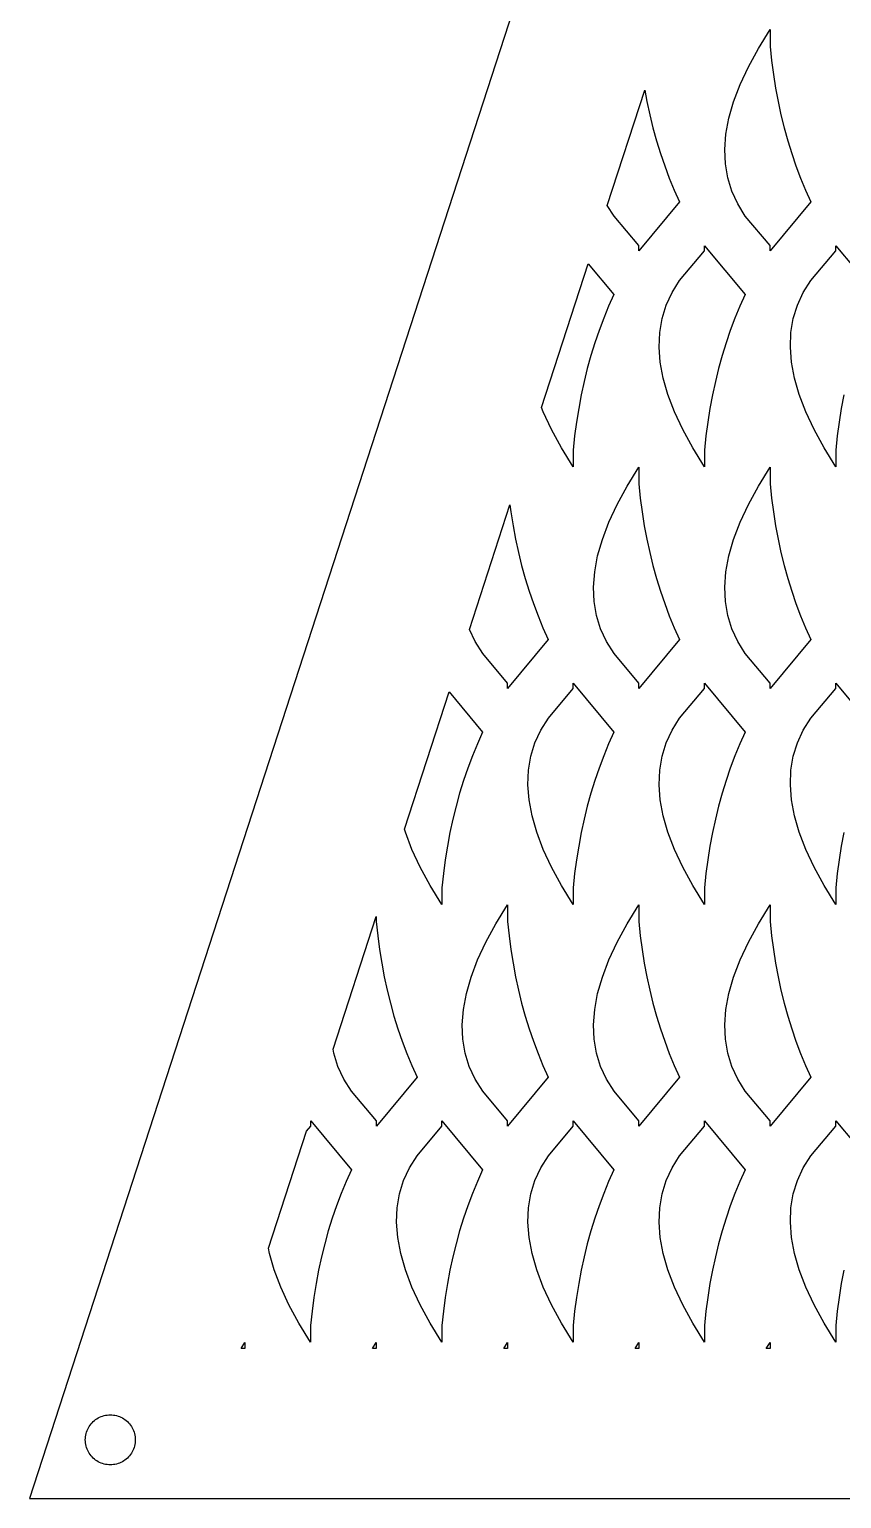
# Model space of a CAD drawing. Header units: metres. Extents: x -75 to 75, y 0 to 231.
# Drawn here: x -75 to -10, y 0 to 117.5 of the extents above; entities that cross this region are included whole.
import ezdxf

# ---------------------------------------------------------------- set-up
doc = ezdxf.new("R2010")
doc.units = ezdxf.units.M

msp = doc.modelspace()

# ---------------------------------------------------------------- linework, layer by layer
for p, q in [((0, 230.826), (-75, 0)), ((-16.6893, 115.975), (-15.7536, 117.489)), ((-15.7536, 117.489), (-15.7536, 116.143)), ((-17.4904, 114.502), (-16.6893, 115.975)), ((-15.7536, 116.143), (-15.6356, 115.016)), ((-18.1499, 113.081), (-17.4904, 114.502)), ((-15.6356, 115.016), (-15.4893, 113.904)), ((-18.6691, 111.711), (-18.1499, 113.081)), ((-15.4893, 113.904), (-15.3146, 112.809)), ((-15.3146, 112.809), (-15.1128, 111.731)), ((-28.7763, 103.429), (-25.7832, 112.641)), ((-25.7832, 112.641), (-25.6129, 111.731)), ((-25.6129, 111.731), (-25.3832, 110.669)), ((-19.0466, 110.391), (-18.6691, 111.711)), ((-15.1128, 111.731), (-14.8831, 110.669)), ((-25.3832, 110.669), (-25.1253, 109.624)), ((-14.8831, 110.669), (-14.6252, 109.624)), ((-25.1253, 109.624), (-24.8396, 108.594)), ((-19.2822, 109.122), (-19.0466, 110.391)), ((-14.6252, 109.624), (-14.3394, 108.594)), ((-24.8396, 108.594), (-24.5261, 107.581)), ((-19.3772, 107.904), (-19.2822, 109.122)), ((-14.3394, 108.594), (-14.026, 107.581)), ((-24.5261, 107.581), (-24.1843, 106.584)), ((-19.3324, 106.737), (-19.3772, 107.904)), ((-14.026, 107.581), (-13.6842, 106.584)), ((-24.1843, 106.584), (-23.8152, 105.604)), ((-19.1449, 105.621), (-19.3324, 106.737)), ((-13.6842, 106.584), (-13.3151, 105.604)), ((-23.8152, 105.604), (-23.4179, 104.641)), ((-23.4179, 104.641), (-22.9933, 103.696)), ((-18.8165, 104.555), (-19.1449, 105.621)), ((-13.3151, 105.604), (-12.9178, 104.641)), ((-12.9178, 104.641), (-12.4932, 103.696)), ((-28.2367, 102.576), (-28.7763, 103.429)), ((-22.9933, 103.696), (-26.2463, 99.7981)), ((-18.3465, 103.54), (-18.8165, 104.555)), ((-17.7366, 102.576), (-18.3465, 103.54)), ((-12.4932, 103.696), (-15.7462, 99.7981)), ((-26.2463, 100.213), (-28.2367, 102.576)), ((-15.7462, 100.213), (-17.7366, 102.576)), ((-26.2463, 99.7981), (-26.2463, 100.213)), ((-20.9965, 99.7869), (-20.9965, 100.202)), ((-20.9965, 100.202), (-17.7435, 96.3043)), ((-15.7462, 99.7981), (-15.7462, 100.213)), ((-10.4964, 99.7869), (-10.4964, 100.202)), ((-10.4964, 100.202), (-7.24342, 96.3043)), ((-34.0297, 87.2607), (-30.2932, 98.7604)), ((-30.2932, 98.7604), (-28.2436, 96.3043)), ((-22.9864, 97.4237), (-20.9965, 99.7869)), ((-12.4863, 97.4237), (-10.4964, 99.7869)), ((-24.0668, 95.4456), (-23.5968, 96.4592)), ((-23.5968, 96.4592), (-22.9864, 97.4237)), ((-13.5667, 95.4456), (-13.0967, 96.4592)), ((-13.0967, 96.4592), (-12.4863, 97.4237)), ((-28.6677, 95.3596), (-29.065, 94.3961)), ((-28.2436, 96.3043), (-28.6677, 95.3596)), ((-24.3947, 94.3801), (-24.0668, 95.4456)), ((-18.1676, 95.3596), (-18.5649, 94.3961)), ((-17.7435, 96.3043), (-18.1676, 95.3596)), ((-13.8946, 94.3801), (-13.5667, 95.4456)), ((-29.065, 94.3961), (-29.4341, 93.4161)), ((-24.5821, 93.2634), (-24.3947, 94.3801)), ((-18.5649, 94.3961), (-18.9339, 93.4161)), ((-14.082, 93.2634), (-13.8946, 94.3801)), ((-29.4341, 93.4161), (-29.7758, 92.4196)), ((-24.6275, 92.0959), (-24.5821, 93.2634)), ((-18.9339, 93.4161), (-19.2757, 92.4196)), ((-14.1274, 92.0959), (-14.082, 93.2634)), ((-29.7758, 92.4196), (-30.0893, 91.407)), ((-24.533, 90.8783), (-24.6275, 92.0959)), ((-19.2757, 92.4196), (-19.5892, 91.407)), ((-14.0329, 90.8783), (-14.1274, 92.0959)), ((-30.0893, 91.407), (-30.3751, 90.3768)), ((-24.297, 89.6094), (-24.533, 90.8783)), ((-19.5892, 91.407), (-19.875, 90.3768)), ((-13.7968, 89.6094), (-14.0329, 90.8783)), ((-30.633, 89.3317), (-30.8627, 88.2694)), ((-30.3751, 90.3768), (-30.633, 89.3317)), ((-23.9194, 88.2892), (-24.297, 89.6094)), ((-20.1329, 89.3317), (-20.3625, 88.2694)), ((-19.875, 90.3768), (-20.1329, 89.3317)), ((-13.4193, 88.2892), (-13.7968, 89.6094)), ((-30.8627, 88.2694), (-31.0645, 87.1912)), ((-23.4003, 86.9193), (-23.9194, 88.2892)), ((-20.3625, 88.2694), (-20.5644, 87.1912)), ((-12.9002, 86.9193), (-13.4193, 88.2892)), ((-9.86244, 88.2694), (-10.0643, 87.1912)), ((-33.9004, 86.9193), (-34.0297, 87.2607)), ((-31.0645, 87.1912), (-31.2386, 86.0963)), ((-20.5644, 87.1912), (-20.7385, 86.0963)), ((-10.0643, 87.1912), (-10.2384, 86.0963)), ((-33.2408, 85.4977), (-33.9004, 86.9193)), ((-31.2386, 86.0963), (-31.385, 84.9855)), ((-22.7407, 85.4977), (-23.4003, 86.9193)), ((-20.7385, 86.0963), (-20.8849, 84.9855)), ((-12.2406, 85.4977), (-12.9002, 86.9193)), ((-10.2384, 86.0963), (-10.3848, 84.9855)), ((-32.4397, 84.0253), (-33.2408, 85.4977)), ((-31.385, 84.9855), (-31.5035, 83.857)), ((-21.9396, 84.0253), (-22.7407, 85.4977)), ((-20.8849, 84.9855), (-21.0034, 83.857)), ((-11.4395, 84.0253), (-12.2406, 85.4977)), ((-10.3848, 84.9855), (-10.5033, 83.857)), ((-31.5035, 82.5117), (-32.4397, 84.0253)), ((-31.5035, 83.857), (-31.5035, 82.5117)), ((-21.0034, 82.5117), (-21.9396, 84.0253)), ((-21.0034, 83.857), (-21.0034, 82.5117)), ((-10.5033, 82.5117), (-11.4395, 84.0253)), ((-10.5033, 83.857), (-10.5033, 82.5117)), ((-27.1894, 80.9747), (-26.2537, 82.4888)), ((-26.2537, 82.4888), (-26.2537, 81.1435)), ((-16.6893, 80.9747), (-15.7536, 82.4888)), ((-15.7536, 82.4888), (-15.7536, 81.1435)), ((-26.2537, 81.1435), (-26.1357, 80.0156)), ((-15.7536, 81.1435), (-15.6356, 80.0156)), ((-27.9905, 79.5023), (-27.1894, 80.9747)), ((-26.1357, 80.0156), (-25.9894, 78.9042)), ((-17.4904, 79.5023), (-16.6893, 80.9747)), ((-15.6356, 80.0156), (-15.4893, 78.9042)), ((-39.7967, 69.5118), (-36.5632, 79.4636)), ((-36.5632, 79.4636), (-36.4895, 78.9042)), ((-36.4895, 78.9042), (-36.3148, 77.8094)), ((-28.6501, 78.0807), (-27.9905, 79.5023)), ((-25.9894, 78.9042), (-25.8147, 77.8094)), ((-18.1499, 78.0807), (-17.4904, 79.5023)), ((-15.4893, 78.9042), (-15.3146, 77.8094)), ((-36.3148, 77.8094), (-36.113, 76.7311)), ((-29.1692, 76.7108), (-28.6501, 78.0807)), ((-25.8147, 77.8094), (-25.6129, 76.7311)), ((-18.6691, 76.7108), (-18.1499, 78.0807)), ((-15.3146, 77.8094), (-15.1128, 76.7311)), ((-36.113, 76.7311), (-35.8833, 75.6689)), ((-29.5467, 75.3912), (-29.1692, 76.7108)), ((-25.6129, 76.7311), (-25.3832, 75.6689)), ((-19.0466, 75.3912), (-18.6691, 76.7108)), ((-15.1128, 76.7311), (-14.8831, 75.6689)), ((-35.8833, 75.6689), (-35.6254, 74.6237)), ((-29.7823, 74.1217), (-29.5467, 75.3912)), ((-25.3832, 75.6689), (-25.1253, 74.6237)), ((-19.2822, 74.1217), (-19.0466, 75.3912)), ((-14.8831, 75.6689), (-14.6252, 74.6237)), ((-35.6254, 74.6237), (-35.3397, 73.5941)), ((-29.8773, 72.9035), (-29.7823, 74.1217)), ((-25.1253, 74.6237), (-24.8396, 73.5941)), ((-19.3772, 72.9035), (-19.2822, 74.1217)), ((-14.6252, 74.6237), (-14.3394, 73.5941)), ((-35.3397, 73.5941), (-35.0262, 72.5809)), ((-29.8325, 71.7371), (-29.8773, 72.9035)), ((-24.8396, 73.5941), (-24.5261, 72.5809)), ((-19.3324, 71.7371), (-19.3772, 72.9035)), ((-14.3394, 73.5941), (-14.026, 72.5809)), ((-35.0262, 72.5809), (-34.6844, 71.5844)), ((-29.645, 70.6215), (-29.8325, 71.7371)), ((-24.5261, 72.5809), (-24.1843, 71.5844)), ((-19.1449, 70.6215), (-19.3324, 71.7371)), ((-14.026, 72.5809), (-13.6842, 71.5844)), ((-34.6844, 71.5844), (-34.3153, 70.6044)), ((-34.3153, 70.6044), (-33.918, 69.641)), ((-29.3166, 69.555), (-29.645, 70.6215)), ((-24.1843, 71.5844), (-23.8152, 70.6044)), ((-23.8152, 70.6044), (-23.4179, 69.641)), ((-18.8165, 69.555), (-19.1449, 70.6215)), ((-13.6842, 71.5844), (-13.3151, 70.6044)), ((-13.3151, 70.6044), (-12.9178, 69.641)), ((-39.3467, 68.5403), (-39.7967, 69.5118)), ((-33.918, 69.641), (-33.4934, 68.6957)), ((-28.8466, 68.5403), (-29.3166, 69.555)), ((-23.4179, 69.641), (-22.9933, 68.6957)), ((-18.3465, 68.5403), (-18.8165, 69.555)), ((-12.9178, 69.641), (-12.4932, 68.6957)), ((-38.7368, 67.5763), (-39.3467, 68.5403)), ((-33.4934, 68.6957), (-36.7464, 64.7981)), ((-28.2367, 67.5763), (-28.8466, 68.5403)), ((-22.9933, 68.6957), (-26.2463, 64.7981)), ((-17.7366, 67.5763), (-18.3465, 68.5403)), ((-12.4932, 68.6957), (-15.7462, 64.7981)), ((-36.7464, 65.2131), (-38.7368, 67.5763)), ((-26.2463, 65.2131), (-28.2367, 67.5763)), ((-15.7462, 65.2131), (-17.7366, 67.5763)), ((-36.7464, 64.7981), (-36.7464, 65.2131)), ((-33.4865, 62.4237), (-31.4966, 64.7869)), ((-31.4966, 64.7869), (-31.4966, 65.2024)), ((-31.4966, 65.2024), (-28.2436, 61.3043)), ((-26.2463, 64.7981), (-26.2463, 65.2131)), ((-22.9864, 62.4237), (-20.9965, 64.7869)), ((-20.9965, 64.7869), (-20.9965, 65.2024)), ((-20.9965, 65.2024), (-17.7435, 61.3043)), ((-15.7462, 64.7981), (-15.7462, 65.2131)), ((-12.4863, 62.4237), (-10.4964, 64.7869)), ((-10.4964, 64.7869), (-10.4964, 65.2024)), ((-10.4964, 65.2024), (-7.24342, 61.3043)), ((-44.989, 53.5317), (-41.421, 64.5126)), ((-41.421, 64.5126), (-38.7437, 61.3043)), ((-34.0969, 61.4592), (-33.4865, 62.4237)), ((-23.5968, 61.4592), (-22.9864, 62.4237)), ((-13.0967, 61.4592), (-12.4863, 62.4237)), ((-38.7437, 61.3043), (-39.1678, 60.3596)), ((-34.5669, 60.4456), (-34.0969, 61.4592)), ((-28.2436, 61.3043), (-28.6677, 60.3596)), ((-24.0668, 60.4456), (-23.5968, 61.4592)), ((-17.7435, 61.3043), (-18.1676, 60.3596)), ((-13.5667, 60.4456), (-13.0967, 61.4592)), ((-39.1678, 60.3596), (-39.5651, 59.3961)), ((-34.8948, 59.3801), (-34.5669, 60.4456)), ((-28.6677, 60.3596), (-29.065, 59.3961)), ((-24.3947, 59.3801), (-24.0668, 60.4456)), ((-18.1676, 60.3596), (-18.5649, 59.3961)), ((-13.8946, 59.3801), (-13.5667, 60.4456)), ((-39.5651, 59.3961), (-39.9342, 58.4161)), ((-35.0822, 58.2634), (-34.8948, 59.3801)), ((-29.065, 59.3961), (-29.4341, 58.4161)), ((-24.5821, 58.2634), (-24.3947, 59.3801)), ((-18.5649, 59.3961), (-18.9339, 58.4161)), ((-14.082, 58.2634), (-13.8946, 59.3801)), ((-39.9342, 58.4161), (-40.276, 57.4196)), ((-35.1276, 57.0959), (-35.0822, 58.2634)), ((-29.4341, 58.4161), (-29.7758, 57.4196)), ((-24.6275, 57.0959), (-24.5821, 58.2634)), ((-18.9339, 58.4161), (-19.2757, 57.4196)), ((-14.1274, 57.0959), (-14.082, 58.2634)), ((-40.5894, 56.407), (-40.8752, 55.3768)), ((-40.276, 57.4196), (-40.5894, 56.407)), ((-35.0331, 55.8783), (-35.1276, 57.0959)), ((-30.0893, 56.407), (-30.3751, 55.3768)), ((-29.7758, 57.4196), (-30.0893, 56.407)), ((-24.533, 55.8783), (-24.6275, 57.0959)), ((-19.5892, 56.407), (-19.875, 55.3768)), ((-19.2757, 57.4196), (-19.5892, 56.407)), ((-14.0329, 55.8783), (-14.1274, 57.0959)), ((-40.8752, 55.3768), (-41.1331, 54.3317)), ((-34.7971, 54.6094), (-35.0331, 55.8783)), ((-30.3751, 55.3768), (-30.633, 54.3317)), ((-24.297, 54.6094), (-24.533, 55.8783)), ((-19.875, 55.3768), (-20.1329, 54.3317)), ((-13.7968, 54.6094), (-14.0329, 55.8783)), ((-41.1331, 54.3317), (-41.3628, 53.2694)), ((-34.4195, 53.2892), (-34.7971, 54.6094)), ((-30.633, 54.3317), (-30.8627, 53.2694)), ((-23.9194, 53.2892), (-24.297, 54.6094)), ((-20.1329, 54.3317), (-20.3625, 53.2694)), ((-13.4193, 53.2892), (-13.7968, 54.6094)), ((-44.9196, 53.2892), (-44.989, 53.5317)), ((-44.4005, 51.9193), (-44.9196, 53.2892)), ((-41.3628, 53.2694), (-41.5646, 52.1912)), ((-33.9004, 51.9193), (-34.4195, 53.2892)), ((-30.8627, 53.2694), (-31.0645, 52.1912)), ((-23.4003, 51.9193), (-23.9194, 53.2892)), ((-20.3625, 53.2694), (-20.5644, 52.1912)), ((-12.9002, 51.9193), (-13.4193, 53.2892)), ((-9.86244, 53.2694), (-10.0643, 52.1912)), ((-43.7409, 50.4977), (-44.4005, 51.9193)), ((-41.5646, 52.1912), (-41.7387, 51.0963)), ((-33.2408, 50.4977), (-33.9004, 51.9193)), ((-31.0645, 52.1912), (-31.2386, 51.0963)), ((-22.7407, 50.4977), (-23.4003, 51.9193)), ((-20.5644, 52.1912), (-20.7385, 51.0963)), ((-12.2406, 50.4977), (-12.9002, 51.9193)), ((-10.0643, 52.1912), (-10.2384, 51.0963)), ((-41.7387, 51.0963), (-41.8851, 49.9855)), ((-31.2386, 51.0963), (-31.385, 49.9855)), ((-20.7385, 51.0963), (-20.8849, 49.9855)), ((-10.2384, 51.0963), (-10.3848, 49.9855)), ((-42.9398, 49.0253), (-43.7409, 50.4977)), ((-41.8851, 49.9855), (-42.0036, 48.857)), ((-32.4397, 49.0253), (-33.2408, 50.4977)), ((-31.385, 49.9855), (-31.5035, 48.857)), ((-21.9396, 49.0253), (-22.7407, 50.4977)), ((-20.8849, 49.9855), (-21.0034, 48.857)), ((-11.4395, 49.0253), (-12.2406, 50.4977)), ((-10.3848, 49.9855), (-10.5033, 48.857)), ((-42.0036, 47.5117), (-42.9398, 49.0253)), ((-42.0036, 48.857), (-42.0036, 47.5117)), ((-31.5035, 47.5117), (-32.4397, 49.0253)), ((-31.5035, 48.857), (-31.5035, 47.5117)), ((-21.0034, 47.5117), (-21.9396, 49.0253)), ((-21.0034, 48.857), (-21.0034, 47.5117)), ((-10.5033, 47.5117), (-11.4395, 49.0253)), ((-10.5033, 48.857), (-10.5033, 47.5117)), ((-37.6895, 45.9747), (-36.7538, 47.4888)), ((-36.7538, 47.4888), (-36.7538, 46.1435)), ((-27.1894, 45.9747), (-26.2537, 47.4888)), ((-26.2537, 47.4888), (-26.2537, 46.1435)), ((-16.6893, 45.9747), (-15.7536, 47.4888)), ((-15.7536, 47.4888), (-15.7536, 46.1435)), ((-50.7008, 35.9524), (-47.254, 46.5607)), ((-47.254, 46.5607), (-47.254, 46.1435)), ((-47.254, 46.1435), (-47.1359, 45.0156)), ((-38.4906, 44.5023), (-37.6895, 45.9747)), ((-36.7538, 46.1435), (-36.6358, 45.0156)), ((-27.9905, 44.5023), (-27.1894, 45.9747)), ((-26.2537, 46.1435), (-26.1357, 45.0156)), ((-17.4904, 44.5023), (-16.6893, 45.9747)), ((-15.7536, 46.1435), (-15.6356, 45.0156)), ((-47.1359, 45.0156), (-46.9896, 43.9042)), ((-36.6358, 45.0156), (-36.4895, 43.9042)), ((-26.1357, 45.0156), (-25.9894, 43.9042)), ((-15.6356, 45.0156), (-15.4893, 43.9042)), ((-46.9896, 43.9042), (-46.815, 42.8094)), ((-39.1502, 43.0807), (-38.4906, 44.5023)), ((-36.4895, 43.9042), (-36.3148, 42.8094)), ((-28.6501, 43.0807), (-27.9905, 44.5023)), ((-25.9894, 43.9042), (-25.8147, 42.8094)), ((-18.1499, 43.0807), (-17.4904, 44.5023)), ((-15.4893, 43.9042), (-15.3146, 42.8094)), ((-46.815, 42.8094), (-46.6131, 41.7311)), ((-39.6693, 41.7108), (-39.1502, 43.0807)), ((-36.3148, 42.8094), (-36.113, 41.7311)), ((-29.1692, 41.7108), (-28.6501, 43.0807)), ((-25.8147, 42.8094), (-25.6129, 41.7311)), ((-18.6691, 41.7108), (-18.1499, 43.0807)), ((-15.3146, 42.8094), (-15.1128, 41.7311)), ((-46.6131, 41.7311), (-46.3834, 40.6689)), ((-40.0468, 40.3912), (-39.6693, 41.7108)), ((-36.113, 41.7311), (-35.8833, 40.6689)), ((-29.5467, 40.3912), (-29.1692, 41.7108)), ((-25.6129, 41.7311), (-25.3832, 40.6689)), ((-19.0466, 40.3912), (-18.6691, 41.7108)), ((-15.1128, 41.7311), (-14.8831, 40.6689)), ((-46.3834, 40.6689), (-46.1255, 39.6237)), ((-40.2824, 39.1217), (-40.0468, 40.3912)), ((-35.8833, 40.6689), (-35.6254, 39.6237)), ((-29.7823, 39.1217), (-29.5467, 40.3912)), ((-25.3832, 40.6689), (-25.1253, 39.6237)), ((-19.2822, 39.1217), (-19.0466, 40.3912)), ((-14.8831, 40.6689), (-14.6252, 39.6237)), ((-46.1255, 39.6237), (-45.8398, 38.5941)), ((-40.3774, 37.9035), (-40.2824, 39.1217)), ((-35.6254, 39.6237), (-35.3397, 38.5941)), ((-29.8773, 37.9035), (-29.7823, 39.1217)), ((-25.1253, 39.6237), (-24.8396, 38.5941)), ((-19.3772, 37.9035), (-19.2822, 39.1217)), ((-14.6252, 39.6237), (-14.3394, 38.5941)), ((-45.8398, 38.5941), (-45.5263, 37.5809)), ((-40.3326, 36.7371), (-40.3774, 37.9035)), ((-35.3397, 38.5941), (-35.0262, 37.5809)), ((-29.8325, 36.7371), (-29.8773, 37.9035)), ((-24.8396, 38.5941), (-24.5261, 37.5809)), ((-19.3324, 36.7371), (-19.3772, 37.9035)), ((-14.3394, 38.5941), (-14.026, 37.5809)), ((-45.5263, 37.5809), (-45.1845, 36.5844)), ((-45.1845, 36.5844), (-44.8154, 35.6044)), ((-40.1451, 35.6215), (-40.3326, 36.7371)), ((-35.0262, 37.5809), (-34.6844, 36.5844)), ((-34.6844, 36.5844), (-34.3153, 35.6044)), ((-29.645, 35.6215), (-29.8325, 36.7371)), ((-24.5261, 37.5809), (-24.1843, 36.5844)), ((-24.1843, 36.5844), (-23.8152, 35.6044)), ((-19.1449, 35.6215), (-19.3324, 36.7371)), ((-14.026, 37.5809), (-13.6842, 36.5844)), ((-13.6842, 36.5844), (-13.3151, 35.6044)), ((-50.6452, 35.6215), (-50.7008, 35.9524)), ((-50.3168, 34.555), (-50.6452, 35.6215)), ((-44.8154, 35.6044), (-44.4181, 34.641)), ((-39.8167, 34.555), (-40.1451, 35.6215)), ((-34.3153, 35.6044), (-33.918, 34.641)), ((-29.3166, 34.555), (-29.645, 35.6215)), ((-23.8152, 35.6044), (-23.4179, 34.641)), ((-18.8165, 34.555), (-19.1449, 35.6215)), ((-13.3151, 35.6044), (-12.9178, 34.641)), ((-49.8468, 33.5403), (-50.3168, 34.555)), ((-44.4181, 34.641), (-43.9935, 33.6957)), ((-39.3467, 33.5403), (-39.8167, 34.555)), ((-33.918, 34.641), (-33.4934, 33.6957)), ((-28.8466, 33.5403), (-29.3166, 34.555)), ((-23.4179, 34.641), (-22.9933, 33.6957)), ((-18.3465, 33.5403), (-18.8165, 34.555)), ((-12.9178, 34.641), (-12.4932, 33.6957)), ((-49.2369, 32.5763), (-49.8468, 33.5403)), ((-43.9935, 33.6957), (-47.2465, 29.7981)), ((-38.7368, 32.5763), (-39.3467, 33.5403)), ((-33.4934, 33.6957), (-36.7464, 29.7981)), ((-28.2367, 32.5763), (-28.8466, 33.5403)), ((-22.9933, 33.6957), (-26.2463, 29.7981)), ((-17.7366, 32.5763), (-18.3465, 33.5403)), ((-12.4932, 33.6957), (-15.7462, 29.7981)), ((-47.2465, 30.2131), (-49.2369, 32.5763)), ((-36.7464, 30.2131), (-38.7368, 32.5763)), ((-26.2463, 30.2131), (-28.2367, 32.5763)), ((-15.7462, 30.2131), (-17.7366, 32.5763)), ((-55.8747, 20.0287), (-52.8347, 29.385)), ((-52.8347, 29.385), (-52.4963, 29.7869)), ((-52.4963, 29.7869), (-52.4963, 30.2019)), ((-52.4963, 30.2019), (-49.2439, 26.3043)), ((-47.2465, 29.7981), (-47.2465, 30.2131)), ((-43.9866, 27.4237), (-41.9967, 29.7869)), ((-41.9967, 29.7869), (-41.9967, 30.2024)), ((-41.9967, 30.2024), (-38.7437, 26.3043)), ((-36.7464, 29.7981), (-36.7464, 30.2131)), ((-33.4865, 27.4237), (-31.4966, 29.7869)), ((-31.4966, 29.7869), (-31.4966, 30.2024)), ((-31.4966, 30.2024), (-28.2436, 26.3043)), ((-26.2463, 29.7981), (-26.2463, 30.2131)), ((-22.9864, 27.4237), (-20.9965, 29.7869)), ((-20.9965, 29.7869), (-20.9965, 30.2024)), ((-20.9965, 30.2024), (-17.7435, 26.3043)), ((-15.7462, 29.7981), (-15.7462, 30.2131)), ((-12.4863, 27.4237), (-10.4964, 29.7869)), ((-10.4964, 29.7869), (-10.4964, 30.2024)), ((-10.4964, 30.2024), (-7.24342, 26.3043)), ((-44.597, 26.4592), (-43.9866, 27.4237)), ((-34.0969, 26.4592), (-33.4865, 27.4237)), ((-23.5968, 26.4592), (-22.9864, 27.4237)), ((-13.0967, 26.4592), (-12.4863, 27.4237)), ((-49.2439, 26.3043), (-49.6679, 25.3596)), ((-45.067, 25.4456), (-44.597, 26.4592)), ((-38.7437, 26.3043), (-39.1678, 25.3596)), ((-34.5669, 25.4456), (-34.0969, 26.4592)), ((-28.2436, 26.3043), (-28.6677, 25.3596)), ((-24.0668, 25.4456), (-23.5968, 26.4592)), ((-17.7435, 26.3043), (-18.1676, 25.3596)), ((-13.5667, 25.4456), (-13.0967, 26.4592)), ((-49.6679, 25.3596), (-50.0652, 24.3961)), ((-45.3949, 24.3801), (-45.067, 25.4456)), ((-39.1678, 25.3596), (-39.5651, 24.3961)), ((-34.8948, 24.3801), (-34.5669, 25.4456)), ((-28.6677, 25.3596), (-29.065, 24.3961)), ((-24.3947, 24.3801), (-24.0668, 25.4456)), ((-18.1676, 25.3596), (-18.5649, 24.3961)), ((-13.8946, 24.3801), (-13.5667, 25.4456)), ((-50.0652, 24.3961), (-50.4343, 23.4161)), ((-45.5824, 23.2634), (-45.3949, 24.3801)), ((-39.5651, 24.3961), (-39.9342, 23.4161)), ((-35.0822, 23.2634), (-34.8948, 24.3801)), ((-29.065, 24.3961), (-29.4341, 23.4161)), ((-24.5821, 23.2634), (-24.3947, 24.3801)), ((-18.5649, 24.3961), (-18.9339, 23.4161)), ((-14.082, 23.2634), (-13.8946, 24.3801)), ((-50.7761, 22.4196), (-51.0896, 21.407)), ((-50.4343, 23.4161), (-50.7761, 22.4196)), ((-45.6277, 22.0959), (-45.5824, 23.2634)), ((-40.276, 22.4196), (-40.5894, 21.407)), ((-39.9342, 23.4161), (-40.276, 22.4196)), ((-35.1276, 22.0959), (-35.0822, 23.2634)), ((-29.7758, 22.4196), (-30.0893, 21.407)), ((-29.4341, 23.4161), (-29.7758, 22.4196)), ((-24.6275, 22.0959), (-24.5821, 23.2634)), ((-19.2757, 22.4196), (-19.5892, 21.407)), ((-18.9339, 23.4161), (-19.2757, 22.4196)), ((-14.1274, 22.0959), (-14.082, 23.2634)), ((-51.0896, 21.407), (-51.3753, 20.3768)), ((-45.5332, 20.8783), (-45.6277, 22.0959)), ((-40.5894, 21.407), (-40.8752, 20.3768)), ((-35.0331, 20.8783), (-35.1276, 22.0959)), ((-30.0893, 21.407), (-30.3751, 20.3768)), ((-24.533, 20.8783), (-24.6275, 22.0959)), ((-19.5892, 21.407), (-19.875, 20.3768)), ((-14.0329, 20.8783), (-14.1274, 22.0959)), ((-55.7967, 19.6094), (-55.8747, 20.0287)), ((-51.3753, 20.3768), (-51.6332, 19.3317)), ((-45.2972, 19.6094), (-45.5332, 20.8783)), ((-40.8752, 20.3768), (-41.1331, 19.3317)), ((-34.7971, 19.6094), (-35.0331, 20.8783)), ((-30.3751, 20.3768), (-30.633, 19.3317)), ((-24.297, 19.6094), (-24.533, 20.8783)), ((-19.875, 20.3768), (-20.1329, 19.3317)), ((-13.7968, 19.6094), (-14.0329, 20.8783)), ((-55.4192, 18.2892), (-55.7967, 19.6094)), ((-51.6332, 19.3317), (-51.8629, 18.2694)), ((-44.9196, 18.2892), (-45.2972, 19.6094)), ((-41.1331, 19.3317), (-41.3628, 18.2694)), ((-34.4195, 18.2892), (-34.7971, 19.6094)), ((-30.633, 19.3317), (-30.8627, 18.2694)), ((-23.9194, 18.2892), (-24.297, 19.6094)), ((-20.1329, 19.3317), (-20.3625, 18.2694)), ((-13.4193, 18.2892), (-13.7968, 19.6094)), ((-54.9001, 16.9193), (-55.4192, 18.2892)), ((-51.8629, 18.2694), (-52.0647, 17.1912)), ((-44.4005, 16.9193), (-44.9196, 18.2892)), ((-41.3628, 18.2694), (-41.5646, 17.1912)), ((-33.9004, 16.9193), (-34.4195, 18.2892)), ((-30.8627, 18.2694), (-31.0645, 17.1912)), ((-23.4003, 16.9193), (-23.9194, 18.2892)), ((-20.3625, 18.2694), (-20.5644, 17.1912)), ((-12.9002, 16.9193), (-13.4193, 18.2892)), ((-9.86244, 18.2694), (-10.0643, 17.1912)), ((-54.2405, 15.4977), (-54.9001, 16.9193)), ((-52.0647, 17.1912), (-52.2388, 16.0963)), ((-43.7409, 15.4977), (-44.4005, 16.9193)), ((-41.5646, 17.1912), (-41.7387, 16.0963)), ((-33.2408, 15.4977), (-33.9004, 16.9193)), ((-31.0645, 17.1912), (-31.2386, 16.0963)), ((-22.7407, 15.4977), (-23.4003, 16.9193)), ((-20.5644, 17.1912), (-20.7385, 16.0963)), ((-12.2406, 15.4977), (-12.9002, 16.9193)), ((-10.0643, 17.1912), (-10.2384, 16.0963)), ((-53.4394, 14.0253), (-54.2405, 15.4977)), ((-52.2388, 16.0963), (-52.3852, 14.9855)), ((-42.9398, 14.0253), (-43.7409, 15.4977)), ((-41.7387, 16.0963), (-41.8851, 14.9855)), ((-32.4397, 14.0253), (-33.2408, 15.4977)), ((-31.2386, 16.0963), (-31.385, 14.9855)), ((-21.9396, 14.0253), (-22.7407, 15.4977)), ((-20.7385, 16.0963), (-20.8849, 14.9855)), ((-11.4395, 14.0253), (-12.2406, 15.4977)), ((-10.2384, 16.0963), (-10.3848, 14.9855)), ((-52.3852, 14.9855), (-52.5037, 13.857)), ((-41.8851, 14.9855), (-42.0036, 13.857)), ((-31.385, 14.9855), (-31.5035, 13.857)), ((-20.8849, 14.9855), (-21.0034, 13.857)), ((-10.3848, 14.9855), (-10.5033, 13.857)), ((-52.5037, 12.5123), (-53.4394, 14.0253)), ((-52.5037, 13.857), (-52.5037, 12.5123)), ((-42.0036, 12.5117), (-42.9398, 14.0253)), ((-42.0036, 13.857), (-42.0036, 12.5117)), ((-31.5035, 12.5117), (-32.4397, 14.0253)), ((-31.5035, 13.857), (-31.5035, 12.5117)), ((-21.0034, 12.5117), (-21.9396, 14.0253)), ((-21.0034, 13.857), (-21.0034, 12.5117)), ((-10.5033, 12.5117), (-11.4395, 14.0253)), ((-10.5033, 13.857), (-10.5033, 12.5117)), ((-58.0556, 12), (-57.7535, 12.4888)), ((-57.7535, 12), (-58.0556, 12)), ((-57.7535, 12.4888), (-57.7535, 12)), ((-47.556, 12), (-47.254, 12.4888)), ((-47.254, 12), (-47.556, 12)), ((-47.254, 12.4888), (-47.254, 12)), ((-37.0559, 12), (-36.7538, 12.4888)), ((-36.7538, 12), (-37.0559, 12)), ((-36.7538, 12.4888), (-36.7538, 12)), ((-26.5558, 12), (-26.2537, 12.4888)), ((-26.2537, 12), (-26.5558, 12)), ((-26.2537, 12.4888), (-26.2537, 12)), ((-16.0557, 12), (-15.7536, 12.4888)), ((-15.7536, 12), (-16.0557, 12)), ((-15.7536, 12.4888), (-15.7536, 12)), ((-70.2165, 5.77393), (-70.1459, 5.87784)), ((-70.1459, 5.87784), (-70.0689, 5.97713)), ((-70.0689, 5.97713), (-69.9858, 6.07137)), ((-69.9858, 6.07137), (-69.897, 6.16022)), ((-69.897, 6.16022), (-69.8027, 6.2433)), ((-69.8027, 6.2433), (-69.7034, 6.32031)), ((-69.7034, 6.32031), (-69.5995, 6.39093)), ((-69.5995, 6.39093), (-69.4914, 6.4549)), ((-69.4914, 6.4549), (-69.3794, 6.51193)), ((-69.3794, 6.51193), (-69.2641, 6.56183)), ((-69.2641, 6.56183), (-69.1459, 6.60439)), ((-69.1459, 6.60439), (-69.0252, 6.63943)), ((-69.0252, 6.63943), (-68.9026, 6.66685)), ((-68.9026, 6.66685), (-68.7785, 6.68651)), ((-68.7785, 6.68651), (-68.6534, 6.69833)), ((-68.6534, 6.69833), (-68.5279, 6.70227)), ((-68.5279, 6.70227), (-68.4023, 6.69833)), ((-68.4023, 6.69833), (-68.2772, 6.68651)), ((-68.2772, 6.68651), (-68.1531, 6.66685)), ((-68.1531, 6.66685), (-68.0305, 6.63943)), ((-68.0305, 6.63943), (-67.9098, 6.60439)), ((-67.9098, 6.60439), (-67.7916, 6.56183)), ((-67.7916, 6.56183), (-67.6763, 6.51193)), ((-67.6763, 6.51193), (-67.5643, 6.4549)), ((-67.5643, 6.4549), (-67.4562, 6.39093)), ((-67.4562, 6.39093), (-67.3523, 6.32031)), ((-67.3523, 6.32031), (-67.253, 6.2433)), ((-67.253, 6.2433), (-67.1588, 6.16022)), ((-67.1588, 6.16022), (-67.0699, 6.07137)), ((-67.0699, 6.07137), (-66.9868, 5.97713)), ((-66.9868, 5.97713), (-66.9098, 5.87784)), ((-66.9098, 5.87784), (-66.8392, 5.77393)), ((-70.5279, 4.70227), (-70.5239, 4.82785)), ((-70.5239, 4.57669), (-70.5279, 4.70227)), ((-70.5239, 4.82785), (-70.5121, 4.95294)), ((-70.5121, 4.95294), (-70.4924, 5.07704)), ((-70.4924, 5.07704), (-70.465, 5.19966)), ((-70.465, 5.19966), (-70.43, 5.32031)), ((-70.43, 5.32031), (-70.3874, 5.43852)), ((-70.3874, 5.43852), (-70.3375, 5.55383)), ((-70.3375, 5.55383), (-70.2805, 5.66579)), ((-70.2805, 5.66579), (-70.2165, 5.77393)), ((-66.8392, 5.77393), (-66.7752, 5.66579)), ((-66.7752, 5.66579), (-66.7182, 5.55383)), ((-66.7182, 5.55383), (-66.6683, 5.43852)), ((-66.6683, 5.43852), (-66.6257, 5.32031)), ((-66.6257, 5.32031), (-66.5907, 5.19966)), ((-66.5907, 5.19966), (-66.5633, 5.07704)), ((-66.5633, 5.07704), (-66.5436, 4.95294)), ((-66.5436, 4.95294), (-66.5318, 4.82785)), ((-66.5318, 4.82785), (-66.5279, 4.70227)), ((-66.5279, 4.70227), (-66.5318, 4.57669)), ((-70.5121, 4.45161), (-70.5239, 4.57669)), ((-70.4924, 4.32751), (-70.5121, 4.45161)), ((-70.465, 4.2049), (-70.4924, 4.32751)), ((-70.43, 4.08424), (-70.465, 4.2049)), ((-70.3874, 3.96602), (-70.43, 4.08424)), ((-70.3375, 3.85072), (-70.3874, 3.96602)), ((-70.2805, 3.73877), (-70.3375, 3.85072)), ((-70.2165, 3.63062), (-70.2805, 3.73877)), ((-70.1459, 3.5267), (-70.2165, 3.63062)), ((-70.0689, 3.42743), (-70.1459, 3.5267)), ((-66.9098, 3.5267), (-66.9868, 3.42743)), ((-66.8392, 3.63062), (-66.9098, 3.5267)), ((-66.7752, 3.73877), (-66.8392, 3.63062)), ((-66.7182, 3.85072), (-66.7752, 3.73877)), ((-66.6683, 3.96602), (-66.7182, 3.85072)), ((-66.6257, 4.08424), (-66.6683, 3.96602)), ((-66.5907, 4.2049), (-66.6257, 4.08424)), ((-66.5633, 4.32751), (-66.5907, 4.2049)), ((-66.5436, 4.45161), (-66.5633, 4.32751)), ((-66.5318, 4.57669), (-66.5436, 4.45161)), ((-69.9858, 3.33318), (-70.0689, 3.42743)), ((-69.897, 3.24434), (-69.9858, 3.33318)), ((-69.8027, 3.16125), (-69.897, 3.24434)), ((-69.7034, 3.08424), (-69.8027, 3.16125)), ((-69.5995, 3.01363), (-69.7034, 3.08424)), ((-69.4914, 2.94966), (-69.5995, 3.01363)), ((-69.3794, 2.89262), (-69.4914, 2.94966)), ((-69.2641, 2.84273), (-69.3794, 2.89262)), ((-69.1459, 2.80016), (-69.2641, 2.84273)), ((-69.0252, 2.76511), (-69.1459, 2.80016)), ((-68.9026, 2.7377), (-69.0252, 2.76511)), ((-68.7785, 2.71805), (-68.9026, 2.7377)), ((-68.6534, 2.70622), (-68.7785, 2.71805)), ((-68.5279, 2.70227), (-68.6534, 2.70622)), ((-68.4023, 2.70622), (-68.5279, 2.70227)), ((-68.2772, 2.71805), (-68.4023, 2.70622)), ((-68.1531, 2.7377), (-68.2772, 2.71805)), ((-68.0305, 2.76511), (-68.1531, 2.7377)), ((-67.9098, 2.80016), (-68.0305, 2.76511)), ((-67.7916, 2.84273), (-67.9098, 2.80016)), ((-67.6763, 2.89262), (-67.7916, 2.84273)), ((-67.5643, 2.94966), (-67.6763, 2.89262)), ((-67.4562, 3.01363), (-67.5643, 2.94966)), ((-67.3523, 3.08424), (-67.4562, 3.01363)), ((-67.253, 3.16125), (-67.3523, 3.08424)), ((-67.1588, 3.24434), (-67.253, 3.16125)), ((-67.0699, 3.33318), (-67.1588, 3.24434)), ((-66.9868, 3.42743), (-67.0699, 3.33318)), ((-75, 0), (75, 0))]:
    msp.add_line(p, q)

doc.saveas('drawing.dxf')
